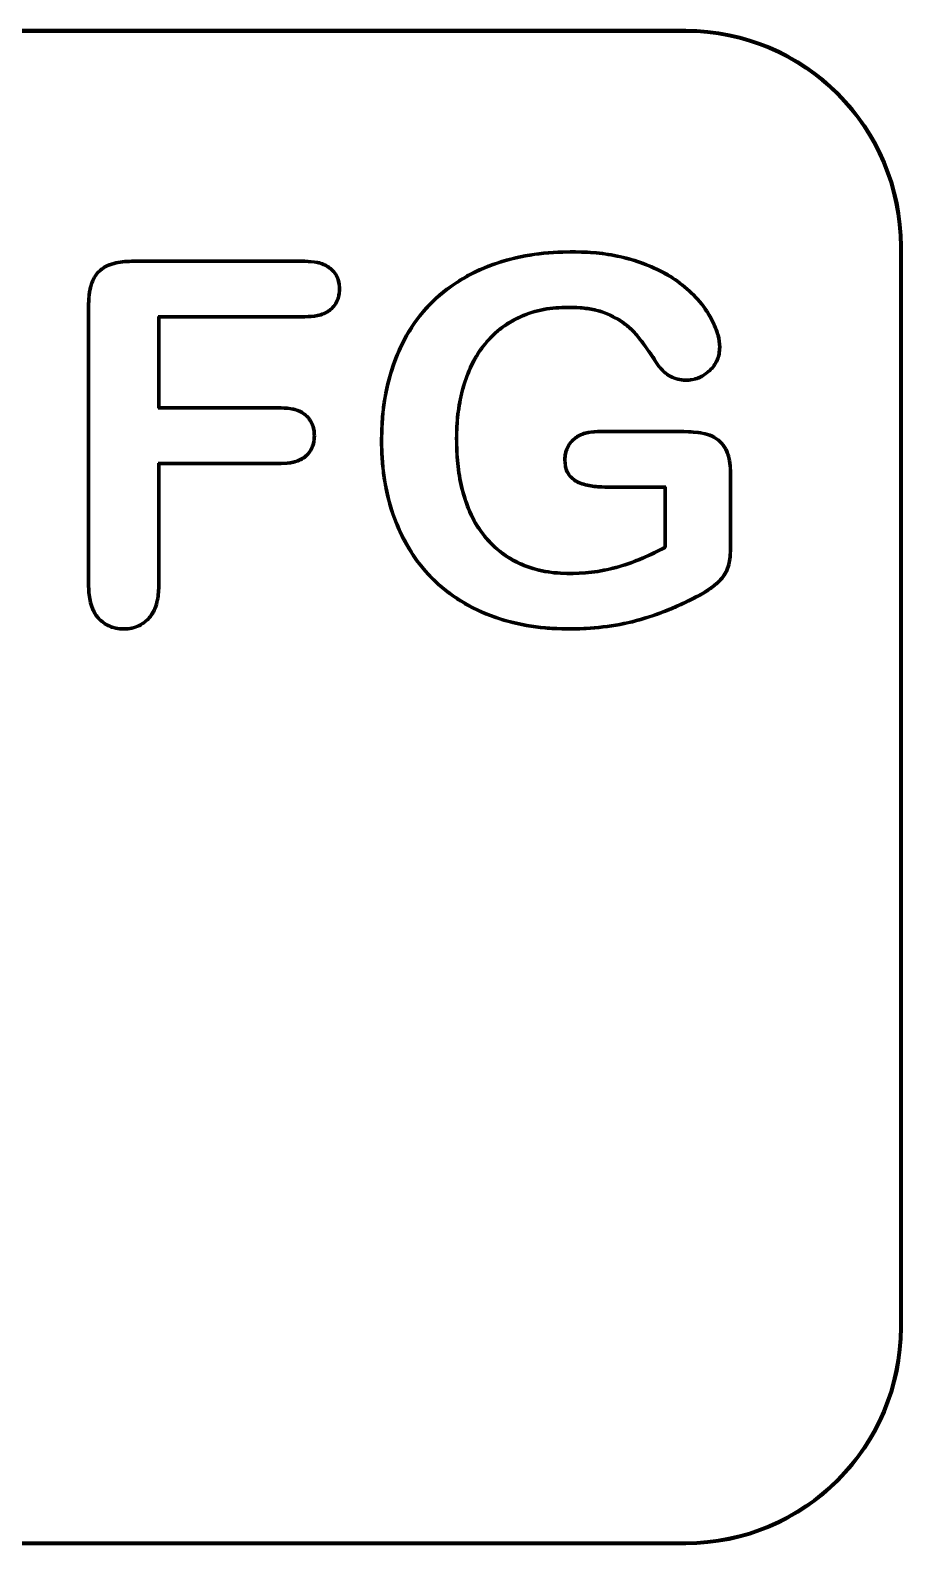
# Model space of a CAD drawing. Header units: millimetres. Extents: x 3 to 1148, y 20 to 725.
# Drawn here: x 225.03 to 233.1, y 134.83 to 148.83 of the extents above; entities that cross this region are included whole.
import ezdxf

# ---------------------------------------------------------------- set-up
doc = ezdxf.new("R2010")
doc.units = ezdxf.units.MM
doc.header["$LTSCALE"] = 1.333333
doc.layers.add('Visible (ANSI)', color=7, linetype='Continuous', lineweight=50)
doc.layers.add('Visible Narrow (ANSI)', color=7, linetype='Continuous', lineweight=35)

msp = doc.modelspace()

# ---------------------------------------------------------------- linework, layer by layer
at = {"layer": 'Visible (ANSI)'}
for p, q in [((231.098, 148.825), (195.098, 148.825)), ((231.098, 148.812), (195.098, 148.812)), ((230.049, 146.773), (230.049, 146.781)), ((233.085, 136.825), (233.085, 146.825)), ((233.098, 136.825), (233.098, 146.825)), ((225.969, 146.694), (227.573, 146.694)), ((225.969, 146.685), (225.969, 146.694)), ((225.969, 146.685), (227.573, 146.685)), ((227.573, 146.685), (227.573, 146.694)), ((227.887, 146.433), (227.896, 146.433)), ((225.567, 143.696), (225.567, 146.278)), ((225.576, 146.278), (225.567, 146.278)), ((225.576, 143.696), (225.576, 146.278)), ((226.214, 146.178), (226.223, 146.169)), ((226.214, 146.178), (226.214, 145.329)), ((227.573, 146.178), (226.214, 146.178)), ((227.573, 146.169), (226.223, 146.169)), ((226.223, 146.169), (226.223, 145.338)), ((227.573, 146.178), (227.573, 146.169)), ((230.007, 146.265), (230.007, 146.256)), ((231.407, 145.893), (231.416, 145.893)), ((230.853, 145.721), (230.846, 145.716)), ((231.097, 145.591), (231.097, 145.582)), ((226.214, 145.329), (226.223, 145.338)), ((226.214, 145.329), (227.352, 145.329)), ((226.223, 145.338), (227.352, 145.338)), ((227.352, 145.329), (227.352, 145.338)), ((227.654, 145.074), (227.663, 145.074)), ((228.971, 145.049), (228.979, 145.049)), ((230.28, 145.119), (231.055, 145.119)), ((230.28, 145.11), (230.28, 145.119)), ((230.28, 145.11), (231.055, 145.11)), ((228.288, 145.031), (228.279, 145.031)), ((226.214, 144.821), (226.223, 144.813)), ((226.214, 144.821), (226.214, 143.699)), ((227.352, 144.821), (226.214, 144.821)), ((227.352, 144.813), (226.223, 144.813)), ((226.223, 144.813), (226.223, 143.699)), ((227.352, 144.821), (227.352, 144.813)), ((229.985, 144.853), (229.977, 144.853)), ((231.508, 144.709), (231.517, 144.709)), ((231.508, 144.709), (231.508, 144.062)), ((231.517, 144.709), (231.517, 144.062)), ((230.913, 144.603), (230.368, 144.603)), ((230.904, 144.594), (230.368, 144.594)), ((230.913, 144.603), (230.904, 144.594)), ((230.904, 144.046), (230.904, 144.594)), ((230.913, 144.04), (230.913, 144.603)), ((230.913, 144.04), (230.904, 144.046)), ((230.026, 143.798), (230.026, 143.806)), ((225.576, 143.696), (225.567, 143.696)), ((226.214, 143.699), (226.223, 143.699)), ((231.227, 143.604), (231.231, 143.597)), ((225.896, 143.29), (225.896, 143.281)), ((230.015, 143.29), (230.015, 143.281)), ((195.098, 134.838), (231.098, 134.838)), ((195.098, 134.825), (231.098, 134.825))]:
    msp.add_line(p, q, dxfattribs=at)
for centre, radius, start, end in [((231.098, 146.825), 2, 0, 90), ((231.098, 146.825), 1.987, 0, 90), ((231.098, 136.825), 1.987, 270, 0), ((231.098, 136.825), 2, 270, 0)]:
    msp.add_arc(centre, radius, start, end, dxfattribs=at)
for points, knots in [([(228.279, 145.031), (228.281, 145.09), (228.282, 145.149), (228.289, 145.266), (228.296, 145.325), (228.322, 145.499), (228.349, 145.614), (228.426, 145.836), (228.474, 145.944), (228.597, 146.145), (228.67, 146.238), (228.838, 146.402), (228.933, 146.474), (229.135, 146.593), (229.243, 146.641), (229.466, 146.715), (229.581, 146.741), (229.756, 146.766), (229.814, 146.772), (229.932, 146.779), (229.99, 146.78), (230.049, 146.781)], [0, 0, 0, 0, 0.00017571, 0.00017571, 0.000351421, 0.000351421, 0.000702841, 0.000702841, 0.001054262, 0.001054262, 0.001405682, 0.001405682, 0.001757103, 0.001757103, 0.002108523, 0.002108523, 0.002459944, 0.002459944, 0.002635654, 0.002635654, 0.002811365, 0.002811365, 0.002811365, 0.002811365]), ([(228.288, 145.031), (228.289, 145.09), (228.291, 145.149), (228.298, 145.265), (228.304, 145.324), (228.331, 145.497), (228.358, 145.612), (228.434, 145.833), (228.482, 145.94), (228.604, 146.139), (228.677, 146.232), (228.844, 146.395), (228.938, 146.466), (229.139, 146.585), (229.247, 146.632), (229.469, 146.707), (229.583, 146.733), (229.757, 146.758), (229.815, 146.764), (229.932, 146.77), (229.99, 146.772), (230.049, 146.773)], [0, 0, 0, 0, 0.000174675, 0.000174675, 0.000349532, 0.000349532, 0.000699245, 0.000699245, 0.001048959, 0.001048959, 0.001398672, 0.001398672, 0.001748386, 0.001748386, 0.002098099, 0.002098099, 0.002447813, 0.002447813, 0.00262267, 0.00262267, 0.002797364, 0.002797364, 0.002797364, 0.002797364]), ([(230.049, 146.781), (230.123, 146.78), (230.198, 146.779), (230.345, 146.764), (230.419, 146.753), (230.564, 146.72), (230.635, 146.699), (230.774, 146.647), (230.842, 146.617), (231.037, 146.51), (231.153, 146.412), (231.293, 146.24), (231.331, 146.175), (231.377, 146.074), (231.391, 146.039), (231.41, 145.968), (231.413, 145.93), (231.416, 145.893)], [0, 0, 0, 0, 0.000220388, 0.000220388, 0.000440776, 0.000440776, 0.000661164, 0.000661164, 0.000881552, 0.000881552, 0.001322328, 0.001322328, 0.001542716, 0.001542716, 0.001652911, 0.001652911, 0.001763105, 0.001763105, 0.001763105, 0.001763105]), ([(230.049, 146.773), (230.123, 146.771), (230.197, 146.77), (230.344, 146.756), (230.417, 146.744), (230.561, 146.712), (230.632, 146.691), (230.77, 146.639), (230.838, 146.609), (231.032, 146.503), (231.147, 146.406), (231.286, 146.235), (231.324, 146.171), (231.369, 146.071), (231.383, 146.037), (231.401, 145.966), (231.405, 145.93), (231.407, 145.893)], [0, 0, 0, 0, 0.000218578, 0.000218578, 0.000437316, 0.000437316, 0.000656054, 0.000656054, 0.000874793, 0.000874793, 0.001312269, 0.001312269, 0.001531007, 0.001531007, 0.001640377, 0.001640377, 0.001749226, 0.001749226, 0.001749226, 0.001749226]), ([(225.567, 146.278), (225.568, 146.333), (225.571, 146.39), (225.597, 146.499), (225.62, 146.552), (225.678, 146.613), (225.701, 146.63), (225.749, 146.657), (225.776, 146.667), (225.857, 146.69), (225.913, 146.692), (225.969, 146.694)], [0, 0, 0, 0, 0.0001655569, 0.0001655569, 0.0003311138, 0.0003311138, 0.0004138923, 0.0004138923, 0.0004966707, 0.0004966707, 0.0006622276, 0.0006622276, 0.0006622276, 0.0006622276]), ([(225.576, 146.278), (225.577, 146.333), (225.58, 146.389), (225.605, 146.496), (225.628, 146.547), (225.683, 146.606), (225.706, 146.623), (225.753, 146.649), (225.779, 146.658), (225.858, 146.681), (225.913, 146.684), (225.969, 146.685)], [0, 0, 0, 0, 0.000161931, 0.000161931, 0.0003239587, 0.0003239587, 0.0004049726, 0.0004049726, 0.0004859865, 0.0004859865, 0.0006479058, 0.0006479058, 0.0006479058, 0.0006479058]), ([(227.573, 146.694), (227.612, 146.692), (227.652, 146.691), (227.728, 146.674), (227.765, 146.659), (227.829, 146.613), (227.855, 146.582), (227.881, 146.529), (227.887, 146.511), (227.894, 146.472), (227.895, 146.452), (227.896, 146.433)], [0, 0, 0, 0, 0.0001169324, 0.0001169324, 0.0002338649, 0.0002338649, 0.0003507973, 0.0003507973, 0.0004092635, 0.0004092635, 0.0004677297, 0.0004677297, 0.0004677297, 0.0004677297]), ([(227.573, 146.685), (227.612, 146.684), (227.651, 146.682), (227.726, 146.666), (227.761, 146.651), (227.823, 146.607), (227.848, 146.577), (227.873, 146.526), (227.878, 146.508), (227.885, 146.471), (227.886, 146.452), (227.887, 146.433)], [0, 0, 0, 0, 0.0001136106, 0.0001136106, 0.0002273781, 0.0002273781, 0.0003411456, 0.0003411456, 0.0003980293, 0.0003980293, 0.0004545462, 0.0004545462, 0.0004545462, 0.0004545462]), ([(227.896, 146.433), (227.895, 146.413), (227.894, 146.393), (227.887, 146.355), (227.881, 146.336), (227.856, 146.282), (227.831, 146.25), (227.767, 146.204), (227.729, 146.189), (227.652, 146.172), (227.612, 146.17), (227.573, 146.169)], [0, 0, 0, 0, 0.0000583702, 0.0000583702, 0.0001167403, 0.0001167403, 0.0002334807, 0.0002334807, 0.000350221, 0.000350221, 0.0004669613, 0.0004669613, 0.0004669613, 0.0004669613]), ([(227.887, 146.433), (227.886, 146.413), (227.885, 146.394), (227.879, 146.357), (227.873, 146.339), (227.849, 146.287), (227.824, 146.256), (227.763, 146.212), (227.727, 146.197), (227.651, 146.181), (227.612, 146.179), (227.573, 146.178)], [0, 0, 0, 0, 0.0000562954, 0.0000562954, 0.000112954, 0.000112954, 0.0002262711, 0.0002262711, 0.0003395882, 0.0003395882, 0.0004527545, 0.0004527545, 0.0004527545, 0.0004527545]), ([(230.007, 146.265), (230.007, 146.265), (230.007, 146.265), (230.007, 146.265), (229.933, 146.263), (229.857, 146.259), (229.709, 146.232), (229.636, 146.209), (229.498, 146.148), (229.433, 146.109), (229.315, 146.015), (229.262, 145.96), (229.171, 145.84), (229.132, 145.775), (229.069, 145.638), (229.044, 145.567), (229.006, 145.422), (228.992, 145.348), (228.975, 145.199), (228.972, 145.123), (228.971, 145.049), (228.971, 145.049), (228.971, 145.049), (228.971, 145.049)], [0, 0, 0, 0, 0.000000203, 0.000000203, 0.000000203, 0.000223179, 0.000223179, 0.000446155, 0.000446155, 0.00066913, 0.00066913, 0.000892106, 0.000892106, 0.001115081, 0.001115081, 0.001338057, 0.001338057, 0.001561032, 0.001561032, 0.001784008, 0.001784008, 0.001784008, 0.001784168, 0.001784168, 0.001784168, 0.001784168]), ([(230.007, 146.256), (229.933, 146.254), (229.858, 146.251), (229.711, 146.223), (229.639, 146.201), (229.503, 146.14), (229.438, 146.101), (229.321, 146.009), (229.268, 145.955), (229.178, 145.836), (229.139, 145.771), (229.077, 145.635), (229.052, 145.564), (229.014, 145.42), (229.001, 145.346), (228.983, 145.198), (228.981, 145.123), (228.979, 145.049)], [0, 0, 0, 0, 0.000221356, 0.000221356, 0.000442712, 0.000442712, 0.000664068, 0.000664068, 0.000885424, 0.000885424, 0.001106781, 0.001106781, 0.001328137, 0.001328137, 0.001549493, 0.001549493, 0.001770849, 0.001770849, 0.001770849, 0.001770849]), ([(230.853, 145.721), (230.805, 145.795), (230.756, 145.868), (230.676, 145.974), (230.648, 146.009), (230.587, 146.074), (230.552, 146.102), (230.441, 146.177), (230.359, 146.216), (230.229, 146.248), (230.185, 146.255), (230.096, 146.264), (230.052, 146.264), (230.008, 146.265), (230.008, 146.265), (230.007, 146.265), (230.007, 146.265)], [0, 0, 0, 0, 0.000266719, 0.000266719, 0.000400326, 0.000400326, 0.000533933, 0.000533933, 0.000801147, 0.000801147, 0.000934754, 0.000934754, 0.001068362, 0.001068362, 0.001068362, 0.001068568, 0.001068568, 0.001068568, 0.001068568]), ([(230.846, 145.716), (230.798, 145.79), (230.749, 145.863), (230.669, 145.969), (230.642, 146.003), (230.581, 146.067), (230.546, 146.095), (230.437, 146.17), (230.356, 146.208), (230.227, 146.239), (230.184, 146.246), (230.096, 146.255), (230.052, 146.256), (230.007, 146.256)], [0, 0, 0, 0, 0.000265066, 0.000265066, 0.0003976, 0.0003976, 0.000530133, 0.000530133, 0.000795199, 0.000795199, 0.000927733, 0.000927733, 0.001060266, 0.001060266, 0.001060266, 0.001060266]), ([(231.416, 145.893), (231.414, 145.873), (231.413, 145.852), (231.406, 145.812), (231.4, 145.792), (231.376, 145.735), (231.351, 145.701), (231.291, 145.644), (231.256, 145.62), (231.199, 145.597), (231.179, 145.591), (231.138, 145.584), (231.118, 145.583), (231.097, 145.582)], [0, 0, 0, 0, 0.0000612487, 0.0000612487, 0.0001224974, 0.0001224974, 0.0002449947, 0.0002449947, 0.0003674921, 0.0003674921, 0.0004287408, 0.0004287408, 0.0004899894, 0.0004899894, 0.0004899894, 0.0004899894]), ([(231.407, 145.893), (231.406, 145.873), (231.404, 145.853), (231.398, 145.814), (231.392, 145.795), (231.368, 145.739), (231.344, 145.706), (231.286, 145.651), (231.252, 145.628), (231.196, 145.605), (231.177, 145.599), (231.138, 145.593), (231.118, 145.592), (231.097, 145.591)], [0, 0, 0, 0, 0.0000590565, 0.0000590565, 0.0001186228, 0.0001186228, 0.0002377554, 0.0002377554, 0.0003568881, 0.0003568881, 0.0004164544, 0.0004164544, 0.0004755273, 0.0004755273, 0.0004755273, 0.0004755273]), ([(231.097, 145.582), (231.073, 145.584), (231.048, 145.586), (231, 145.597), (230.977, 145.607), (230.934, 145.63), (230.913, 145.644), (230.877, 145.678), (230.862, 145.697), (230.846, 145.716)], [0, 0, 0, 0, 0.0000727891, 0.0000727891, 0.0001455782, 0.0001455782, 0.0002183673, 0.0002183673, 0.0002911564, 0.0002911564, 0.0002911564, 0.0002911564]), ([(231.097, 145.591), (231.073, 145.593), (231.049, 145.595), (231.003, 145.606), (230.981, 145.615), (230.938, 145.638), (230.919, 145.651), (230.884, 145.683), (230.869, 145.702), (230.853, 145.721)], [0, 0, 0, 0, 0.0000706532, 0.0000706532, 0.0001418, 0.0001418, 0.0002129467, 0.0002129467, 0.0002836214, 0.0002836214, 0.0002836214, 0.0002836214]), ([(227.352, 145.338), (227.39, 145.336), (227.429, 145.334), (227.504, 145.317), (227.541, 145.302), (227.602, 145.254), (227.626, 145.222), (227.649, 145.169), (227.655, 145.151), (227.661, 145.112), (227.662, 145.093), (227.663, 145.074)], [0, 0, 0, 0, 0.000115521, 0.000115521, 0.000231042, 0.000231042, 0.000346563, 0.000346563, 0.0004043235, 0.0004043235, 0.0004620839, 0.0004620839, 0.0004620839, 0.0004620839]), ([(227.352, 145.329), (227.39, 145.327), (227.428, 145.326), (227.501, 145.309), (227.537, 145.294), (227.595, 145.248), (227.618, 145.217), (227.641, 145.166), (227.646, 145.148), (227.652, 145.112), (227.653, 145.093), (227.654, 145.074)], [0, 0, 0, 0, 0.0001121612, 0.0001121612, 0.0002244869, 0.0002244869, 0.0003368126, 0.0003368126, 0.0003929755, 0.0003929755, 0.0004487905, 0.0004487905, 0.0004487905, 0.0004487905]), ([(227.663, 145.074), (227.662, 145.055), (227.661, 145.035), (227.654, 144.998), (227.649, 144.979), (227.625, 144.926), (227.601, 144.895), (227.54, 144.848), (227.503, 144.834), (227.429, 144.815), (227.39, 144.814), (227.352, 144.813)], [0, 0, 0, 0, 0.0000569229, 0.0000569229, 0.0001138458, 0.0001138458, 0.0002276916, 0.0002276916, 0.0003415374, 0.0003415374, 0.0004553832, 0.0004553832, 0.0004553832, 0.0004553832]), ([(227.654, 145.074), (227.653, 145.055), (227.652, 145.036), (227.646, 145), (227.64, 144.982), (227.618, 144.931), (227.595, 144.901), (227.536, 144.856), (227.5, 144.842), (227.427, 144.824), (227.39, 144.822), (227.352, 144.821)], [0, 0, 0, 0, 0.0000548897, 0.0000548897, 0.0001101228, 0.0001101228, 0.0002205891, 0.0002205891, 0.0003310554, 0.0003310554, 0.0004414294, 0.0004414294, 0.0004414294, 0.0004414294]), ([(228.971, 145.049), (228.971, 145.049), (228.971, 145.048), (228.971, 145.048), (228.972, 144.972), (228.974, 144.894), (228.99, 144.741), (229.002, 144.664), (229.057, 144.439), (229.118, 144.293), (229.258, 144.107), (229.313, 144.051), (229.434, 143.954), (229.501, 143.914), (229.644, 143.853), (229.719, 143.831), (229.833, 143.81), (229.872, 143.805), (229.949, 143.799), (229.987, 143.798), (230.026, 143.798), (230.026, 143.798), (230.026, 143.798), (230.026, 143.798)], [0, 0, 0, 0, 0.00000016, 0.00000016, 0.00000016, 0.000229988, 0.000229988, 0.000459817, 0.000459817, 0.000919473, 0.000919473, 0.001149302, 0.001149302, 0.00137913, 0.00137913, 0.001608959, 0.001608959, 0.001723873, 0.001723873, 0.001838787, 0.001838787, 0.001838787, 0.001838965, 0.001838965, 0.001838965, 0.001838965]), ([(228.979, 145.049), (228.98, 144.972), (228.982, 144.895), (228.998, 144.742), (229.011, 144.666), (229.065, 144.442), (229.126, 144.297), (229.265, 144.113), (229.319, 144.057), (229.439, 143.961), (229.506, 143.922), (229.647, 143.861), (229.721, 143.839), (229.834, 143.819), (229.872, 143.814), (229.949, 143.808), (229.987, 143.807), (230.026, 143.806)], [0, 0, 0, 0, 0.000228118, 0.000228118, 0.000456235, 0.000456235, 0.00091247, 0.00091247, 0.001140588, 0.001140588, 0.001368705, 0.001368705, 0.001596823, 0.001596823, 0.001710882, 0.001710882, 0.001824941, 0.001824941, 0.001824941, 0.001824941]), ([(229.977, 144.853), (229.977, 144.872), (229.978, 144.891), (229.985, 144.928), (229.992, 144.946), (230.015, 144.998), (230.039, 145.028), (230.097, 145.077), (230.132, 145.094), (230.204, 145.115), (230.243, 145.117), (230.28, 145.119)], [0, 0, 0, 0, 0.000056061, 0.000056061, 0.0001121219, 0.0001121219, 0.0002242438, 0.0002242438, 0.0003363658, 0.0003363658, 0.0004484877, 0.0004484877, 0.0004484877, 0.0004484877]), ([(229.985, 144.853), (229.986, 144.872), (229.987, 144.89), (229.994, 144.926), (230, 144.943), (230.023, 144.993), (230.045, 145.022), (230.102, 145.069), (230.135, 145.086), (230.206, 145.106), (230.243, 145.109), (230.28, 145.11)], [0, 0, 0, 0, 0.0000540297, 0.0000540297, 0.0001084142, 0.0001084142, 0.0002171831, 0.0002171831, 0.000325952, 0.000325952, 0.0004345467, 0.0004345467, 0.0004345467, 0.0004345467]), ([(231.055, 145.119), (231.115, 145.118), (231.175, 145.116), (231.265, 145.101), (231.294, 145.095), (231.351, 145.074), (231.378, 145.059), (231.447, 145.001), (231.48, 144.947), (231.512, 144.831), (231.515, 144.769), (231.517, 144.709)], [0, 0, 0, 0, 0.0001799212, 0.0001799212, 0.0002698818, 0.0002698818, 0.0003598424, 0.0003598424, 0.0005397636, 0.0005397636, 0.0007196849, 0.0007196849, 0.0007196849, 0.0007196849]), ([(231.055, 145.11), (231.115, 145.11), (231.175, 145.107), (231.263, 145.093), (231.292, 145.086), (231.347, 145.066), (231.373, 145.052), (231.44, 144.995), (231.472, 144.943), (231.504, 144.83), (231.506, 144.769), (231.508, 144.709)], [0, 0, 0, 0, 0.0001766265, 0.0001766265, 0.0002649584, 0.0002649584, 0.0003532903, 0.0003532903, 0.0005299541, 0.0005299541, 0.0007064947, 0.0007064947, 0.0007064947, 0.0007064947]), ([(230.015, 143.281), (229.957, 143.283), (229.899, 143.284), (229.783, 143.292), (229.725, 143.298), (229.553, 143.325), (229.44, 143.352), (229.111, 143.468), (228.907, 143.59), (228.581, 143.921), (228.462, 144.127), (228.348, 144.456), (228.322, 144.57), (228.296, 144.742), (228.289, 144.8), (228.282, 144.915), (228.28, 144.973), (228.279, 145.031)], [0, 0, 0, 0, 0.000173644, 0.000173644, 0.000347287, 0.000347287, 0.000694574, 0.000694574, 0.001389148, 0.001389148, 0.002083723, 0.002083723, 0.00243101, 0.00243101, 0.002604653, 0.002604653, 0.002778297, 0.002778297, 0.002778297, 0.002778297]), ([(230.015, 143.29), (229.957, 143.291), (229.899, 143.293), (229.784, 143.3), (229.727, 143.307), (229.555, 143.333), (229.442, 143.36), (229.115, 143.476), (228.913, 143.597), (228.588, 143.926), (228.47, 144.131), (228.356, 144.458), (228.33, 144.571), (228.304, 144.743), (228.298, 144.8), (228.29, 144.916), (228.289, 144.973), (228.288, 145.031)], [0, 0, 0, 0, 0.000172628, 0.000172628, 0.000345417, 0.000345417, 0.000690996, 0.000690996, 0.001382155, 0.001382155, 0.002073313, 0.002073313, 0.002418893, 0.002418893, 0.002591682, 0.002591682, 0.00276429, 0.00276429, 0.00276429, 0.00276429]), ([(230.368, 144.594), (230.324, 144.594), (230.279, 144.596), (230.191, 144.609), (230.146, 144.619), (230.065, 144.655), (230.028, 144.685), (229.995, 144.743), (229.987, 144.764), (229.979, 144.808), (229.978, 144.831), (229.977, 144.853)], [0, 0, 0, 0, 0.0001336101, 0.0001336101, 0.0002672202, 0.0002672202, 0.0004008303, 0.0004008303, 0.0004676353, 0.0004676353, 0.0005344404, 0.0005344404, 0.0005344404, 0.0005344404]), ([(230.368, 144.603), (230.324, 144.603), (230.28, 144.604), (230.193, 144.618), (230.149, 144.627), (230.07, 144.663), (230.035, 144.691), (230.003, 144.746), (229.996, 144.767), (229.988, 144.809), (229.986, 144.831), (229.985, 144.853)], [0, 0, 0, 0, 0.0001302503, 0.0001302503, 0.0002605529, 0.0002605529, 0.0003908556, 0.0003908556, 0.0004560069, 0.0004560069, 0.0005207978, 0.0005207978, 0.0005207978, 0.0005207978]), ([(231.508, 144.062), (231.508, 144.014), (231.506, 143.965), (231.49, 143.87), (231.475, 143.824), (231.422, 143.746), (231.387, 143.713), (231.31, 143.654), (231.269, 143.629), (231.227, 143.604)], [0, 0, 0, 0, 0.000144566, 0.000144566, 0.0002891641, 0.0002891641, 0.0004337622, 0.0004337622, 0.0005781223, 0.0005781223, 0.0005781223, 0.0005781223]), ([(231.517, 144.062), (231.516, 144.013), (231.514, 143.964), (231.499, 143.868), (231.483, 143.821), (231.429, 143.74), (231.392, 143.706), (231.315, 143.646), (231.273, 143.621), (231.231, 143.597)], [0, 0, 0, 0, 0.0001468635, 0.0001468635, 0.000293727, 0.000293727, 0.0004405905, 0.0004405905, 0.000587454, 0.000587454, 0.000587454, 0.000587454]), ([(230.026, 143.806), (230.103, 143.808), (230.179, 143.811), (230.331, 143.832), (230.406, 143.848), (230.554, 143.891), (230.626, 143.917), (230.767, 143.977), (230.836, 144.011), (230.904, 144.046)], [0, 0, 0, 0, 0.0002297284, 0.0002297284, 0.0004594569, 0.0004594569, 0.0006891853, 0.0006891853, 0.0009189138, 0.0009189138, 0.0009189138, 0.0009189138]), ([(230.026, 143.798), (230.026, 143.798), (230.026, 143.798), (230.026, 143.798), (230.103, 143.799), (230.18, 143.803), (230.333, 143.823), (230.409, 143.84), (230.556, 143.883), (230.629, 143.909), (230.771, 143.969), (230.84, 144.003), (230.908, 144.038), (230.91, 144.039), (230.911, 144.04), (230.913, 144.04)], [0, 0, 0, 0, 0.0000001788, 0.0000001788, 0.0000001788, 0.0002309027, 0.0002309027, 0.0004616266, 0.0004616266, 0.0006923504, 0.0006923504, 0.0009230743, 0.0009230743, 0.0009230743, 0.0009284335, 0.0009284335, 0.0009284335, 0.0009284335]), ([(225.896, 143.281), (225.871, 143.282), (225.846, 143.283), (225.797, 143.294), (225.774, 143.302), (225.706, 143.335), (225.667, 143.369), (225.609, 143.45), (225.593, 143.498), (225.57, 143.596), (225.568, 143.646), (225.567, 143.696)], [0, 0, 0, 0, 0.0000739057, 0.0000739057, 0.0001478114, 0.0001478114, 0.0002956228, 0.0002956228, 0.0004434342, 0.0004434342, 0.0005912456, 0.0005912456, 0.0005912456, 0.0005912456]), ([(225.896, 143.29), (225.871, 143.291), (225.847, 143.292), (225.8, 143.302), (225.777, 143.31), (225.711, 143.342), (225.674, 143.375), (225.617, 143.454), (225.601, 143.501), (225.579, 143.597), (225.577, 143.646), (225.576, 143.696)], [0, 0, 0, 0, 0.0000718795, 0.0000718795, 0.0001441028, 0.0001441028, 0.0002885492, 0.0002885492, 0.0004329957, 0.0004329957, 0.0005773516, 0.0005773516, 0.0005773516, 0.0005773516]), ([(226.223, 143.699), (226.222, 143.649), (226.22, 143.599), (226.199, 143.501), (226.182, 143.453), (226.125, 143.371), (226.086, 143.337), (226.019, 143.303), (225.995, 143.294), (225.946, 143.284), (225.921, 143.282), (225.896, 143.281)], [0, 0, 0, 0, 0.0001490742, 0.0001490742, 0.0002981483, 0.0002981483, 0.0004472225, 0.0004472225, 0.0005217596, 0.0005217596, 0.0005962966, 0.0005962966, 0.0005962966, 0.0005962966]), ([(226.214, 143.699), (226.213, 143.649), (226.211, 143.6), (226.191, 143.504), (226.174, 143.457), (226.118, 143.377), (226.081, 143.344), (226.016, 143.311), (225.993, 143.302), (225.946, 143.292), (225.921, 143.291), (225.896, 143.29)], [0, 0, 0, 0, 0.0001457854, 0.0001457854, 0.0002916813, 0.0002916813, 0.0004375772, 0.0004375772, 0.0005105252, 0.0005105252, 0.0005831267, 0.0005831267, 0.0005831267, 0.0005831267]), ([(231.227, 143.604), (231.18, 143.58), (231.133, 143.556), (231.038, 143.51), (230.99, 143.489), (230.843, 143.429), (230.743, 143.394), (230.54, 143.34), (230.436, 143.321), (230.278, 143.302), (230.226, 143.297), (230.121, 143.292), (230.068, 143.291), (230.015, 143.29)], [0, 0, 0, 0, 0.000157499, 0.000157499, 0.000315238, 0.000315238, 0.000630715, 0.000630715, 0.000946192, 0.000946192, 0.00110393, 0.00110393, 0.001261507, 0.001261507, 0.001261507, 0.001261507]), ([(231.231, 143.597), (231.184, 143.572), (231.137, 143.548), (231.042, 143.502), (230.993, 143.481), (230.846, 143.421), (230.746, 143.385), (230.541, 143.331), (230.437, 143.312), (230.279, 143.293), (230.227, 143.289), (230.121, 143.283), (230.068, 143.282), (230.015, 143.281)], [0, 0, 0, 0, 0.000158247, 0.000158247, 0.000316495, 0.000316495, 0.00063299, 0.00063299, 0.000949485, 0.000949485, 0.001107732, 0.001107732, 0.001265979, 0.001265979, 0.001265979, 0.001265979])]:
    msp.add_open_spline(points, degree=3, knots=knots, dxfattribs=at)
at = {"layer": 'Visible Narrow (ANSI)'}
for p, q in [((231.098, 148.812), (231.098, 148.825)), ((233.085, 146.825), (233.098, 146.825)), ((231.055, 145.11), (231.055, 145.119)), ((230.368, 144.603), (230.368, 144.594)), ((231.508, 144.062), (231.517, 144.062)), ((233.085, 136.825), (233.098, 136.825)), ((231.098, 134.838), (231.098, 134.825))]:
    msp.add_line(p, q, dxfattribs=at)

doc.saveas('drawing.dxf')
